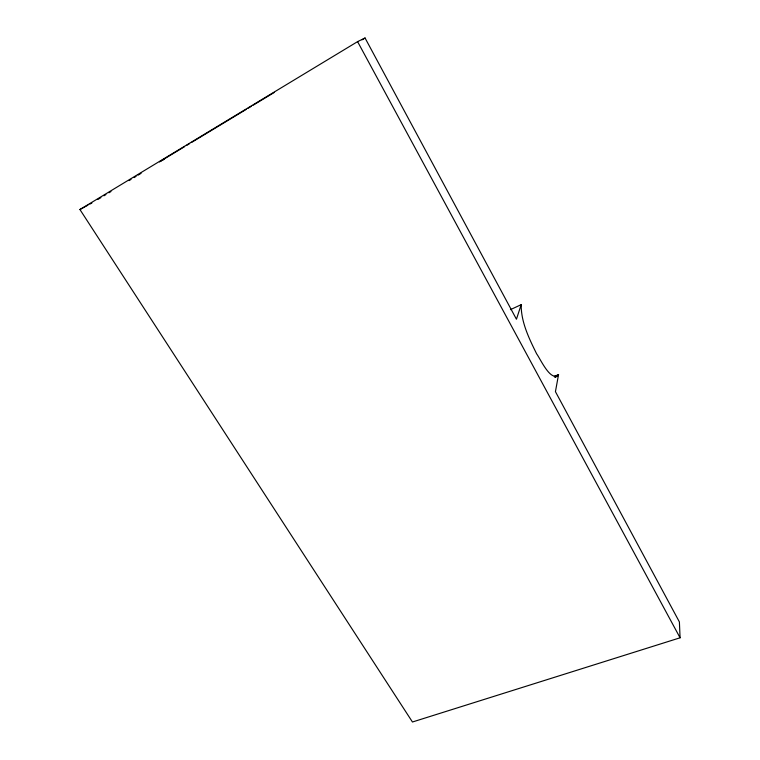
<?xml version="1.0" encoding="UTF-8"?>
<svg xmlns="http://www.w3.org/2000/svg" width="760" height="760" viewBox="0 0 760 760"><rect width="100%" height="100%" fill="white"/><g stroke="black" fill="none" stroke-linecap="round" stroke-linejoin="round"><path stroke-width="1.14" d="M510.444 309.643L521.179 304.665C520.999 322.126 529.112 338.513 536.645 353.856C540.303 358.673 550.819 382.603 558.553 374.575L554.287 376.409M558.553 374.575L555.436 391.656L679.392 621.936L680.077 637.792L412.452 722L79.923 209.523L357.589 41.629L365.056 38L516.448 319.228L521.179 304.665M184.651 146.614L159.439 161.851L164.236 159.286M186.666 145.398L189.686 143.564M191.71 142.348L246.164 109.43M248.178 108.214L251.199 106.381M253.222 105.165L274.398 92.368M97.897 199.443L100.909 197.619M103.92 195.795L105.934 194.589M108.946 192.764L110.96 191.548M129.038 180.623L131.043 179.407M134.055 177.593L136.068 176.377M138.073 175.161L141.084 173.337M362.026 39.824L365.056 38M79.923 209.523L87.894 205.19M89.889 204.098L91.884 203.015M554.781 377.007L557.992 375.63M555.114 377.255L557.26 376.333M357.589 41.629L680.077 637.792"/></g></svg>
